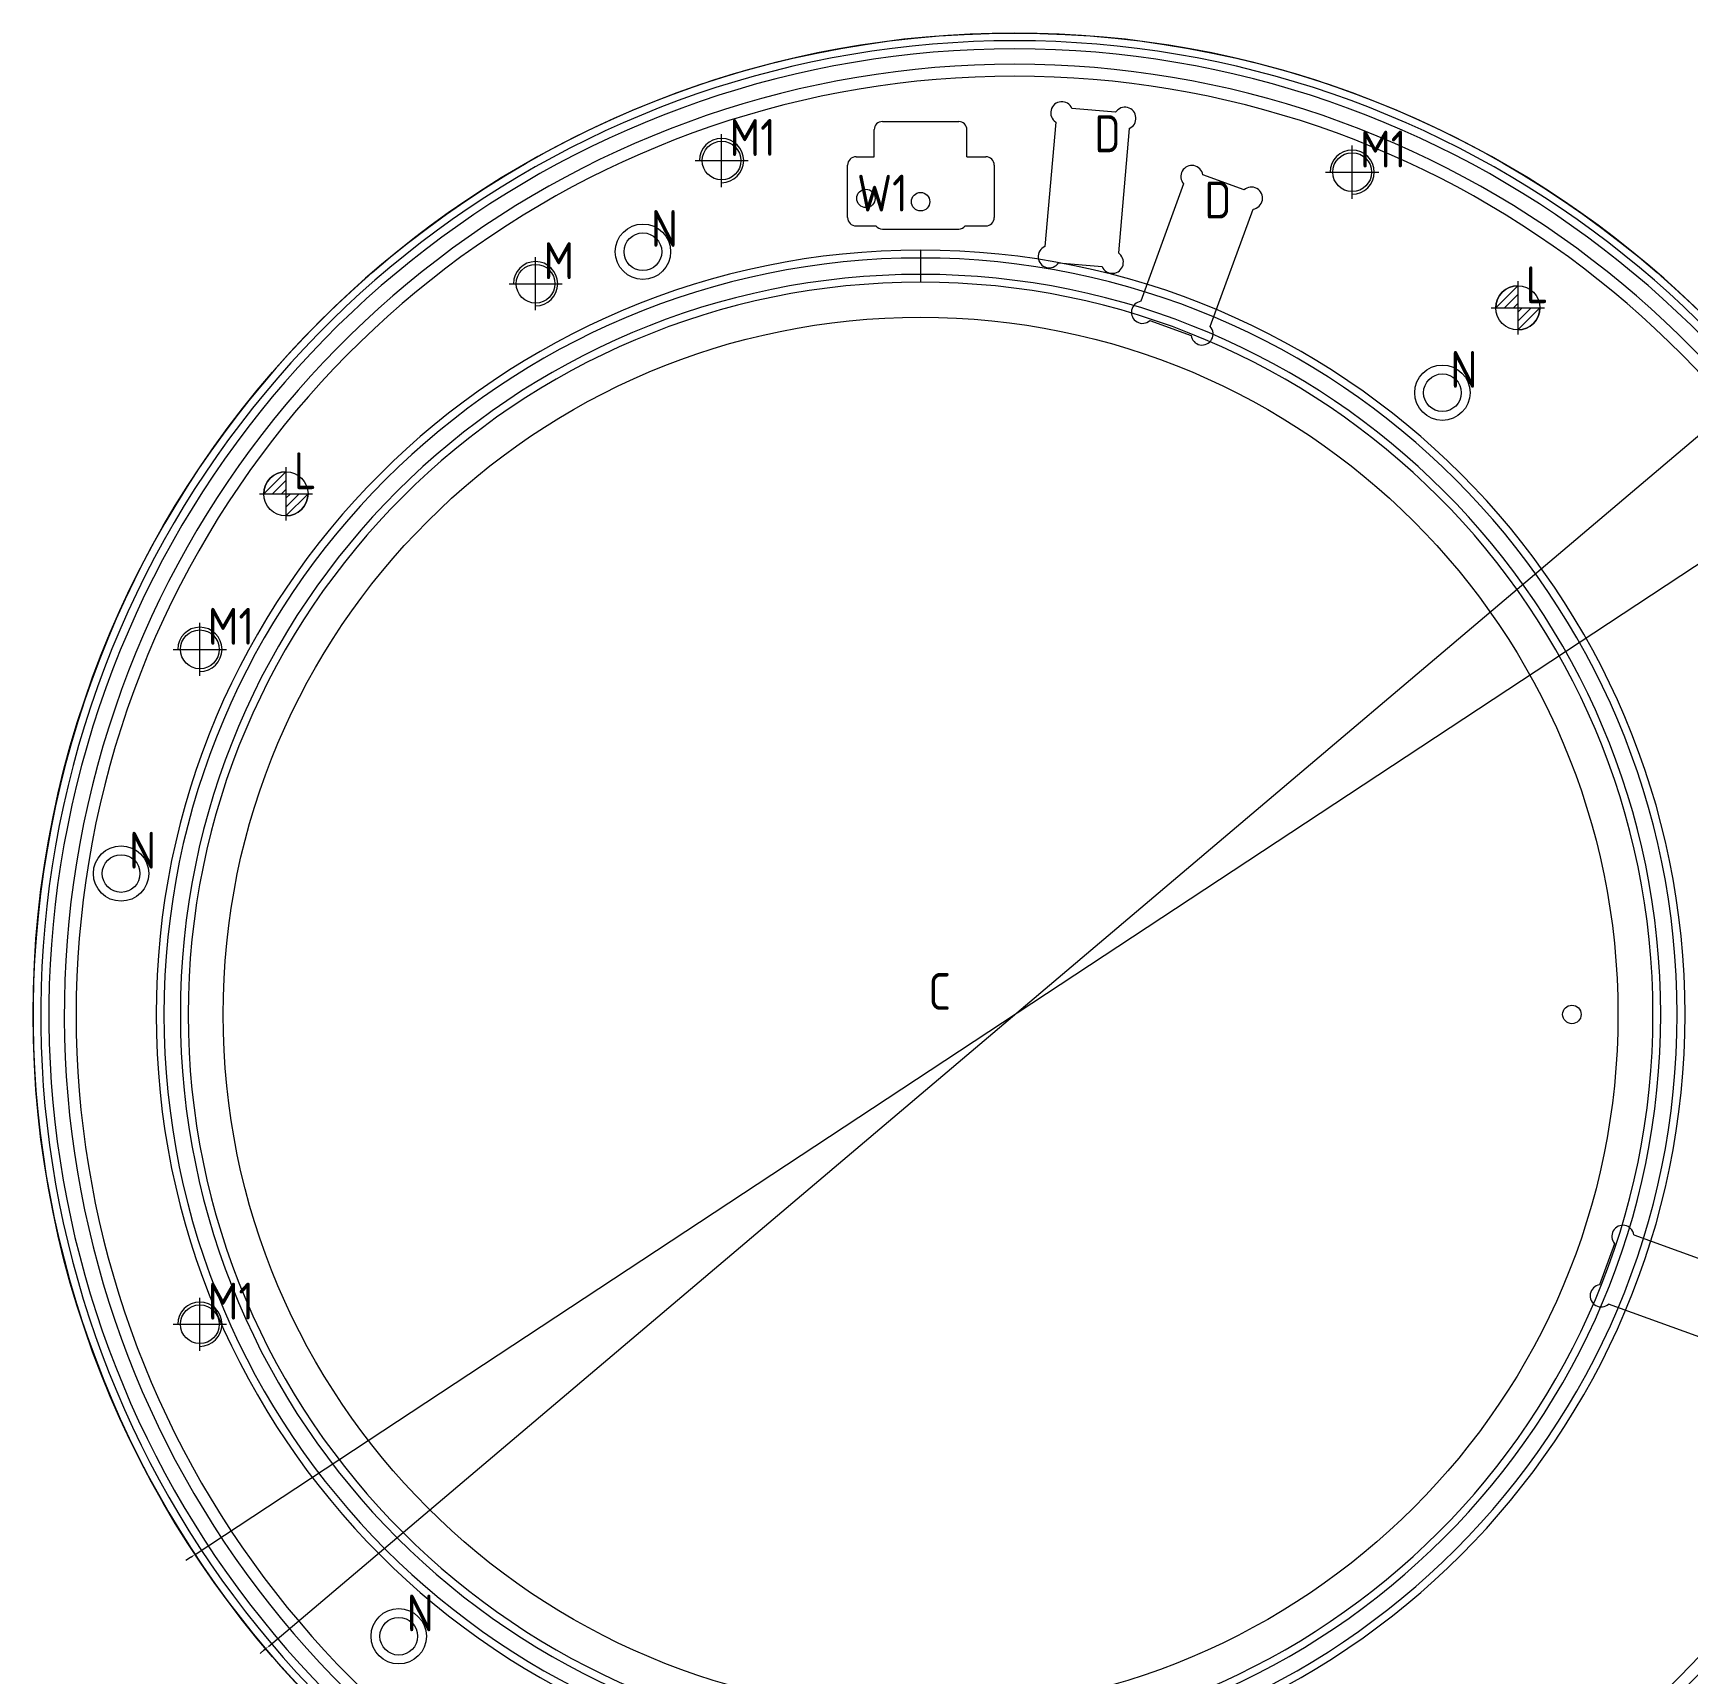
# Model space of a CAD drawing. Header units: millimetres. Extents: x 9384 to 10744, y 39991 to 40815.
# Drawn here: x 9384.3 to 9832.7, y 40228 to 40672.8 of the extents above; entities that cross this region are included whole.
import ezdxf

# ---------------------------------------------------------------- set-up
doc = ezdxf.new("R2010")
doc.units = ezdxf.units.MM
doc.linetypes.add('CENTER', pattern=[0])
doc.linetypes.add('DASHED', pattern=[0])
for name, color, linetype, lineweight in [('DIM', 4, 'Continuous', 20), ('PS', 6, 'Continuous', 20), ('PS_W', 1, 'Continuous', 20)]:
    doc.layers.add(name, color=color, linetype=linetype, lineweight=lineweight)
doc.layers.add('TEMP', color=7, linetype='Continuous')
doc.styles.add('chinesef_fs', font='gbenor.shx', dxfattribs={"bigfont": 'gbcbig.shx'})
doc.styles.add('gbenor', font='gbenor.shx', dxfattribs={"bigfont": 'gbcbig.shx'})
doc.styles.add('TXT', font='txt.shx', dxfattribs={"width": 0.8, "bigfont": 'ctxt.shx'})
doc.dimstyles.new('零件', dxfattribs={"dimscale": 1.5, "dimtxt": 8, "dimasz": 1, "dimexe": 0, "dimexo": 0, "dimgap": 0, "dimtad": 1, "dimtxsty": 'TXT', "dimcen": 0, "dimclrd": 252, "dimclre": 252, "dimclrt": 4, "dimazin": 3, "dimtp": 0.001, "dimtm": 0.001, "dimtfac": 1, "dimtmove": 0, "dimatfit": 3, "dimlwd": 5, "dimlwe": 5})

# ---------------------------------------------------------------- blocks, each defined once
blk = doc.blocks.new('pg_hx_L0')
at = {"color": 230}
for p, q in [((-0.5, -0.003), (0, 0.497)), ((0, 0.6), (0, -0.6)), ((-0.6, 0), (0.6, 0)), ((-0.3, 0), (0, 0.3)), ((-0.1, 0), (0, 0.1)), ((0.5, 0.003), (0, -0.497)), ((0.1, 0), (0, -0.1)), ((0.3, 0), (0, -0.3))]:
    blk.add_line(p, q, dxfattribs=at)
for start, end in [(90, 180), (270, 0)]:
    blk.add_arc((0, 0), 0.5, start, end, dxfattribs=at)
blk = doc.blocks.new('pg_hx_LLL0')
blk.add_blockref('pg_hx_L0', (0, 0))
blk = doc.blocks.new('*D1111')
at = {"layer": 'Defpoints', "color": 0}
for p in [(9852.48, 40578.06), (9448.05, 40235.52)]:
    blk.add_point(p, dxfattribs=at)
at = {"layer": 'DIM', "color": 252, "lineweight": 5}
for p, q in [((9853.63, 40579.03), (9903.64, 40621.39)), ((9448.05, 40235.52), (9852.48, 40578.06)), ((9446.9, 40234.55), (9445.76, 40233.58))]:
    blk.add_line(p, q, dxfattribs=at)
at = {"layer": 'DIM', "color": 252}
for points in [[(9853.46, 40579.22), (9853.79, 40578.84), (9852.48, 40578.06)], [(9447.07, 40234.36), (9446.74, 40234.74), (9448.05, 40235.52)]]:
    blk.add_solid(points, dxfattribs=at)
at = {"layer": 'DIM', "color": 4, "lineweight": 5, "insert": (9887.03, 40615.18), "char_height": 12, "attachment_point": 5, "rotation": 40.2635, "style": 'TXT'}
blk.add_mtext('%%c530', dxfattribs=at)
blk = doc.blocks.new('*D1112')
at = {"layer": 'Defpoints', "color": 0}
for p in [(9872.37, 40553.16), (9428.16, 40260.42)]:
    blk.add_point(p, dxfattribs=at)
at = {"layer": 'DIM', "color": 252, "lineweight": 5}
for p, q in [((9873.62, 40553.98), (9935.4, 40594.7)), ((9428.16, 40260.42), (9872.37, 40553.16)), ((9426.9, 40259.59), (9425.65, 40258.77))]:
    blk.add_line(p, q, dxfattribs=at)
at = {"layer": 'DIM', "color": 252}
for points in [[(9873.49, 40554.19), (9873.76, 40553.78), (9872.37, 40553.16)], [(9427.04, 40259.38), (9426.77, 40259.8), (9428.16, 40260.42)]]:
    blk.add_solid(points, dxfattribs=at)
at = {"layer": 'DIM', "color": 4, "lineweight": 5, "insert": (9918.17, 40590.53), "char_height": 12, "attachment_point": 5, "rotation": 33.3853, "style": 'TXT'}
blk.add_mtext('%%c532', dxfattribs=at)

msp = doc.modelspace()

# ---------------------------------------------------------------- linework, layer by layer
at = {"layer": 'DIM', "color": 252, "linetype": 'DASHED', "lineweight": 5, "ltscale": 0.2}
msp.add_circle((9650.264, 40406.788), 266, dxfattribs=at)
at = {"layer": 'PS', "color": 155, "linetype": 'DASHED', "lineweight": 5, "ltscale": 0.819311}
for p, q in [((9624.764, 40613.948), (9624.764, 40611.827)), ((9624.764, 40611.827), (9624.764, 40607.384)), ((9624.764, 40607.384), (9624.764, 40605.263))]:
    msp.add_line(p, q, dxfattribs=at)
at = {"layer": 'PS', "color": 42, "linetype": 'Continuous', "lineweight": 5}
for centre, radius in [((9570.842, 40638.232), 5.253), ((9741.726, 40635.093), 5.253), ((9609.964, 40627.988), 2.5), ((9624.764, 40627.088), 2.5), ((9549.52, 40613.52), 7.5), ((9549.52, 40613.52), 5.101), ((9766.178, 40575.318), 7.5), ((9766.178, 40575.318), 5.101), ((9429.457, 40505.747), 5.253), ((9408.107, 40444.991), 7.5), ((9408.107, 40444.991), 5.101), ((9801.264, 40406.788), 2.5), ((9429.457, 40322.824), 5.253), ((9483.351, 40238.258), 7.5), ((9483.351, 40238.258), 5.101)]:
    msp.add_circle(centre, radius, dxfattribs=at)
at = {"layer": 'PS', "color": 30, "linetype": 'DASHED', "lineweight": 5, "ltscale": 0.819311}
msp.add_circle((9520.434, 40604.856), 5.253, dxfattribs=at)
at = {"layer": 'PS', "color": 155, "linetype": 'DASHED', "lineweight": 5, "ltscale": 0.819311}
for centre, radius, start, end in [((9650.264, 40406.788), 263.921, 299.63345, 240.36655), ((9650.264, 40406.788), 261.707, 299.88584, 240.11416), ((9650.264, 40406.788), 257.543, 300.37383, 239.62617), ((9650.264, 40406.788), 254.32, 300.76429, 239.23571), ((9624.764, 40406.788), 207.16, 90, 270), ((9624.764, 40406.788), 205.038, 90, 270), ((9624.764, 40406.788), 207.16, 270, 90), ((9624.764, 40406.788), 205.038, 270, 90), ((9624.764, 40406.788), 200.596, 90, 270), ((9624.764, 40406.788), 200.596, 270, 90), ((9624.764, 40406.788), 198.475, 90, 270), ((9624.764, 40406.788), 198.475, 270, 90)]:
    msp.add_arc(centre, radius, start, end, dxfattribs=at)
at = {"layer": 'PS', "color": 42, "linetype": 'Continuous', "lineweight": 5}
for centre in [(9570.842, 40638.232), (9741.726, 40635.093), (9429.457, 40505.747), (9429.457, 40322.824)]:
    msp.add_arc(centre, 6, 270, 180, dxfattribs=at)
at = {"layer": 'PS', "color": 30, "linetype": 'DASHED', "lineweight": 5, "ltscale": 0.819311}
msp.add_arc((9520.434, 40604.856), 6, 270, 180, dxfattribs=at)
at = {"layer": 'PS_W', "color": 1, "linetype": 'Continuous', "lineweight": 5}
for p, q in [((9614.409, 40648.818), (9635.119, 40648.818)), ((9612.209, 40639.268), (9612.209, 40646.618)), ((9637.319, 40639.268), (9637.319, 40646.618)), ((9607.284, 40639.268), (9612.209, 40639.268)), ((9637.319, 40639.268), (9642.444, 40639.268)), ((9604.984, 40622.808), (9604.984, 40636.968)), ((9644.744, 40636.968), (9644.744, 40622.808)), ((9607.284, 40620.508), (9612.672, 40620.508)), ((9636.857, 40620.508), (9642.444, 40620.508)), ((9614.409, 40619.658), (9635.119, 40619.658))]:
    msp.add_line(p, q, dxfattribs=at)
at = {"layer": 'PS_W', "color": 1, "linetype": 'CENTER', "lineweight": 5, "ltscale": 0.819311}
for p, q in [((9570.842, 40631.032), (9570.842, 40645.432)), ((9563.642, 40638.232), (9578.042, 40638.232)), ((9741.726, 40627.893), (9741.726, 40642.293)), ((9734.526, 40635.093), (9748.926, 40635.093)), ((9520.434, 40597.656), (9520.434, 40612.056)), ((9513.234, 40604.856), (9527.634, 40604.856)), ((9429.457, 40498.547), (9429.457, 40512.947)), ((9422.257, 40505.747), (9436.657, 40505.747)), ((9429.457, 40315.624), (9429.457, 40330.024)), ((9422.257, 40322.824), (9436.657, 40322.824))]:
    msp.add_line(p, q, dxfattribs=at)
at = {"layer": 'PS_W', "color": 2, "linetype": 'Continuous', "lineweight": 5}
msp.add_lwpolyline([(9738.327, 40155.788, 5.8708319), (9562.202, 40155.788)], format="xyb", close=True, dxfattribs=at)
at = {"layer": 'PS_W', "color": 1, "linetype": 'Continuous', "lineweight": 5}
for centre in [(9786.629, 40598.315), (9452.778, 40547.904)]:
    msp.add_circle(centre, 6, dxfattribs=at)
at = {"layer": 'PS_W', "color": 2, "linetype": 'Continuous', "lineweight": 5}
msp.add_circle((9624.764, 40406.788), 189, dxfattribs=at)
at = {"layer": 'PS_W', "color": 1, "linetype": 'Continuous', "lineweight": 5}
for centre, radius, start, end in [((9614.409, 40646.618), 2.2, 90, 180), ((9635.119, 40646.618), 2.2, 0, 90), ((9607.284, 40636.968), 2.3, 90, 180), ((9642.444, 40636.968), 2.3, 0, 90), ((9607.284, 40622.808), 2.3, 180, 270), ((9614.409, 40621.858), 2.2, 217.8529, 270), ((9635.119, 40621.858), 2.2, 270, 322.1471), ((9642.444, 40622.808), 2.3, 270, 0)]:
    msp.add_arc(centre, radius, start, end, dxfattribs=at)
at = {"layer": 'TEMP', "color": 2, "linetype": 'Continuous', "lineweight": 5}
for p, q in [((9677.622, 40651.334), (9665.787, 40652.37)), ((9661.389, 40648.679), (9658.436, 40614.928)), ((9681.313, 40646.936), (9678.36, 40613.185)), ((9712.431, 40630.283), (9701.268, 40634.346)), ((9696.064, 40631.919), (9684.476, 40600.082)), ((9703.27, 40593.242), (9714.858, 40625.079)), ((9662.127, 40610.529), (9673.962, 40609.494)), ((9686.903, 40594.879), (9698.066, 40590.816)), ((9818.059, 40347.076), (9849.896, 40335.489)), ((9812.855, 40344.65), (9808.792, 40333.486)), ((9843.055, 40316.695), (9811.219, 40328.283))]:
    msp.add_line(p, q, dxfattribs=at)
for centre, start, end in [((9663.028, 40651.191), 23.12551, 236.87449), ((9680.135, 40649.695), 293.12551, 146.87449), ((9698.298, 40633.922), 8.12551, 221.87449), ((9714.434, 40628.049), 278.12551, 131.87449), ((9659.614, 40612.169), 113.12551, 326.87449), ((9676.721, 40610.672), 203.12551, 56.87449), ((9684.9, 40597.113), 98.12551, 311.87449), ((9701.036, 40591.24), 188.12551, 41.87449), ((9815.089, 40346.652), 8.12551, 221.87449), ((9809.216, 40330.516), 98.12551, 311.87449)]:
    msp.add_arc(centre, 3, start, end, dxfattribs=at)

# ---------------------------------------------------------------- block references
at = {"layer": 'PS', "lineweight": 5, "ltscale": 0.819311, "xscale": 12, "yscale": 12, "zscale": 12}
for p in [(9786.629, 40598.315), (9452.778, 40547.904)]:
    msp.add_blockref('pg_hx_LLL0', p, dxfattribs=at)

# ---------------------------------------------------------------- texts
at = {"layer": 'DIM', "color": 4, "lineweight": 5, "style": 'gbenor'}
for s, p in [('M1', (9572.987, 40639.497)), ('M1', (9743.87, 40636.358)), ('W1', (9607.548, 40624.413)), ('D', (9701.692, 40622.549)), ('N', (9551.695, 40614.8)), ('M', (9522.579, 40606.121)), ('L', (9788.775, 40599.58)), ('N', (9768.352, 40576.598)), ('L', (9454.923, 40549.169)), ('M1', (9431.602, 40507.012)), ('N', (9410.281, 40446.271)), ('C', (9626.87, 40408.033)), ('M1', (9431.602, 40324.089)), ('N', (9485.526, 40239.538))]:
    msp.add_text(s, height=10, dxfattribs=at).set_placement(p)
at = {"layer": 'DIM', "color": 4, "lineweight": 5, "style": 'chinesef_fs', "width": 0.9609}
msp.add_text('D', height=10, dxfattribs=at).set_placement((9671.899, 40640.51))

# ---------------------------------------------------------------- dimensions: what is measured, and where the dimension line sits
at = {"layer": 'DIM', "lineweight": 5}
for p1, p2, picture, middle in [((9448.048, 40235.518), (9852.481, 40578.058), '*D1111', (9890.909, 40610.605)), ((9428.157, 40260.417), (9872.372, 40553.159), '*D1112', (9921.47, 40585.515))]:
    dim = msp.add_diameter_dim_2p(p1=p1, p2=p2, dimstyle='零件', dxfattribs=at)
    dim.commit()
    dim.dimension.update_dxf_attribs({"geometry": picture, "text_midpoint": middle, "dimtype": 163})

doc.saveas('drawing.dxf')
